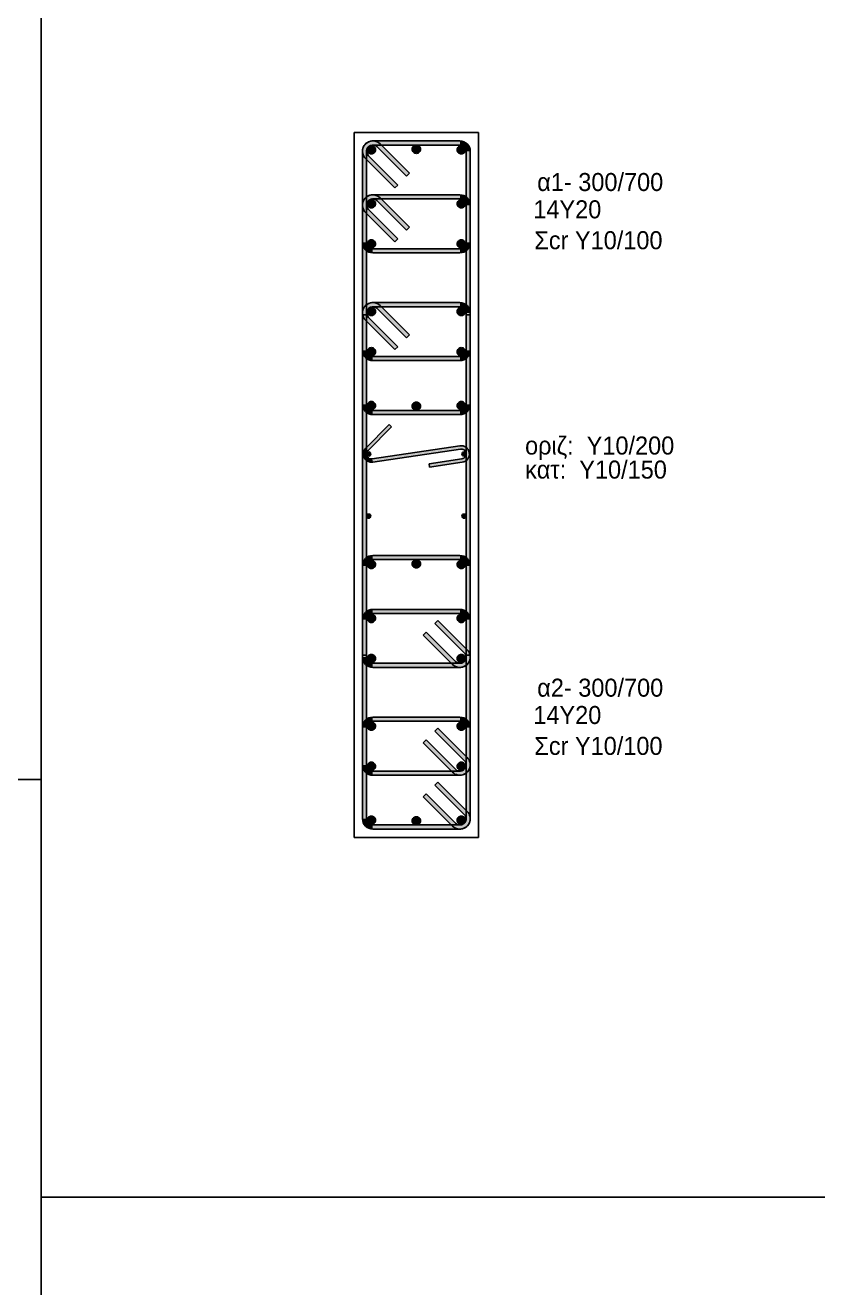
# Model space of a CAD drawing. Header units: millimetres. Extents: x -2171 to 1563, y -1758 to -1505.
# Drawn here: x -558.53 to -548.97, y -1616.71 to -1601.49 of the extents above; entities that cross this region are included whole.
import ezdxf

# ---------------------------------------------------------------- set-up
doc = ezdxf.new("R2010")
doc.units = ezdxf.units.MM
for name, color, linetype in [('Col_Det', 7, 'Continuous'), ('Col_Det_Fill', 7, 'Continuous'), ('Geo_Col_Pro_1', 7, 'Continuous')]:
    doc.layers.add(name, color=color, linetype=linetype)
doc.styles.add('S1Arl22_b_934_161', font='arial.ttf', dxfattribs={"width": 0.933629, "height": 0.002175})

msp = doc.modelspace()

# ---------------------------------------------------------------- hatches: boundary and pattern name
at = {"layer": 'Col_Det_Fill'}
for color, points in [(252, [(-554.2834, -1602.9533), (-554.248, -1602.9179, 0.6681786), (-554.4614, -1603.0063), (-554.4114, -1603.0063, -0.6681786)]), (252, [(-554.3364, -1602.9313), (-554.3364, -1602.8813, 0.6681786), (-554.4248, -1603.0947), (-554.3895, -1603.0593, -0.6681786)]), (252, [(-553.2864, -1602.9313), (-553.2864, -1602.8813), (-554.3364, -1602.8813), (-554.3364, -1602.9313)]), (252, [(-553.9298, -1603.3068), (-553.8945, -1603.2715), (-554.248, -1602.9179), (-554.2834, -1602.9533)]), (252, [(-553.2114, -1603.0063), (-553.1614, -1603.0063, 0.4142136), (-553.2864, -1602.8813), (-553.2864, -1602.9313, -0.4142136)]), (252, [(-554.4114, -1603.0063), (-554.4614, -1603.0063), (-554.4614, -1606.0563), (-554.4114, -1606.0563)]), (252, [(-554.3895, -1603.0593), (-554.4248, -1603.0947), (-554.0713, -1603.4482), (-554.0359, -1603.4129)]), (12, [(-554.3541, -1602.9386, 0.4142136), (-554.4041, -1602.9886, 0.4142136), (-554.3541, -1603.0386, 0.4142136), (-554.3041, -1602.9886, 0.4142136)]), (12, [(-553.8115, -1602.9313, 0.4142136), (-553.8615, -1602.9813, 0.4142136), (-553.8115, -1603.0313, 0.4142136), (-553.7615, -1602.9813, 0.4142136)]), (12, [(-553.2687, -1602.9386, 0.4142136), (-553.3187, -1602.9886, 0.4142136), (-553.2687, -1603.0386, 0.4142136), (-553.2187, -1602.9886, 0.4142136)]), (252, [(-553.2114, -1606.0563), (-553.1614, -1606.0563), (-553.1614, -1603.0063), (-553.2114, -1603.0063)]), (252, [(-554.2834, -1603.6033), (-554.248, -1603.5679, 0.6681786), (-554.4614, -1603.6563), (-554.4114, -1603.6563, -0.6681786)]), (252, [(-554.3364, -1603.5813), (-554.3364, -1603.5313, 0.6681786), (-554.4248, -1603.7447), (-554.3895, -1603.7093, -0.6681786)]), (252, [(-554.4114, -1603.6563), (-554.4614, -1603.6563), (-554.4614, -1604.1063), (-554.4114, -1604.1063)]), (56, [(-554.3541, -1603.5886, 0.4142136), (-554.4041, -1603.6386, 0.4142136), (-554.3541, -1603.6886, 0.4142136), (-554.3041, -1603.6386, 0.4142136)]), (252, [(-553.2864, -1603.5813), (-553.2864, -1603.5313), (-554.3364, -1603.5313), (-554.3364, -1603.5813)]), (252, [(-553.9298, -1603.9568), (-553.8945, -1603.9215), (-554.248, -1603.5679), (-554.2834, -1603.6033)]), (56, [(-553.2687, -1603.5886, 0.4142136), (-553.3187, -1603.6386, 0.4142136), (-553.2687, -1603.6886, 0.4142136), (-553.2187, -1603.6386, 0.4142136)]), (252, [(-553.2114, -1603.6563), (-553.1614, -1603.6563, 0.4142136), (-553.2864, -1603.5313), (-553.2864, -1603.5813, -0.4142136)]), (252, [(-553.2114, -1604.1063), (-553.1614, -1604.1063), (-553.1614, -1603.6563), (-553.2114, -1603.6563)]), (252, [(-554.3895, -1603.7093), (-554.4248, -1603.7447), (-554.0713, -1604.0982), (-554.0359, -1604.0629)]), (252, [(-554.4114, -1604.1063), (-554.4614, -1604.1063, 0.4142136), (-554.3364, -1604.2313), (-554.3364, -1604.1813, -0.4142136)]), (56, [(-554.3541, -1604.074, 0.4142136), (-554.4041, -1604.124, 0.4142136), (-554.3541, -1604.174, 0.4142136), (-554.3041, -1604.124, 0.4142136)]), (56, [(-553.2687, -1604.074, 0.4142136), (-553.3187, -1604.124, 0.4142136), (-553.2687, -1604.174, 0.4142136), (-553.2187, -1604.124, 0.4142136)]), (252, [(-553.2864, -1604.1813), (-553.2864, -1604.2313, 0.4142136), (-553.1614, -1604.1063), (-553.2114, -1604.1063, -0.4142136)]), (252, [(-554.3364, -1604.1813), (-554.3364, -1604.2313), (-553.2864, -1604.2313), (-553.2864, -1604.1813)]), (252, [(-554.2834, -1604.9033), (-554.248, -1604.8679, 0.6681786), (-554.4614, -1604.9563), (-554.4114, -1604.9563, -0.6681786)]), (252, [(-554.3364, -1604.8813), (-554.3364, -1604.8313, 0.6681786), (-554.4248, -1605.0447), (-554.3895, -1605.0093, -0.6681786)]), (56, [(-554.3541, -1604.8886, 0.4142136), (-554.4041, -1604.9386, 0.4142136), (-554.3541, -1604.9886, 0.4142136), (-554.3041, -1604.9386, 0.4142136)]), (252, [(-553.2864, -1604.8813), (-553.2864, -1604.8313), (-554.3364, -1604.8313), (-554.3364, -1604.8813)]), (252, [(-553.9298, -1605.2568), (-553.8945, -1605.2215), (-554.248, -1604.8679), (-554.2834, -1604.9033)]), (56, [(-553.2687, -1604.8886, 0.4142136), (-553.3187, -1604.9386, 0.4142136), (-553.2687, -1604.9886, 0.4142136), (-553.2187, -1604.9386, 0.4142136)]), (252, [(-553.2114, -1604.9563), (-553.1614, -1604.9563, 0.4142136), (-553.2864, -1604.8313), (-553.2864, -1604.8813, -0.4142136)]), (252, [(-554.4114, -1604.9563), (-554.4614, -1604.9563), (-554.4614, -1605.4063), (-554.4114, -1605.4063)]), (252, [(-554.4114, -1604.9798), (-554.4614, -1604.9798), (-554.4614, -1609.0828), (-554.4114, -1609.0828)]), (252, [(-554.3895, -1605.0093), (-554.4248, -1605.0447), (-554.0713, -1605.3982), (-554.0359, -1605.3629)]), (252, [(-553.2114, -1605.4063), (-553.1614, -1605.4063), (-553.1614, -1604.9563), (-553.2114, -1604.9563)]), (252, [(-553.2114, -1609.0828), (-553.1614, -1609.0828), (-553.1614, -1604.9798), (-553.2114, -1604.9798)]), (252, [(-554.4114, -1605.4063), (-554.4614, -1605.4063, 0.4142136), (-554.3364, -1605.5313), (-554.3364, -1605.4813, -0.4142136)]), (56, [(-554.3541, -1605.374, 0.4142136), (-554.4041, -1605.424, 0.4142136), (-554.3541, -1605.474, 0.4142136), (-554.3041, -1605.424, 0.4142136)]), (252, [(-554.3364, -1605.4813), (-554.3364, -1605.5313), (-553.2864, -1605.5313), (-553.2864, -1605.4813)]), (56, [(-553.2687, -1605.374, 0.4142136), (-553.3187, -1605.424, 0.4142136), (-553.2687, -1605.474, 0.4142136), (-553.2187, -1605.424, 0.4142136)]), (252, [(-553.2864, -1605.4813), (-553.2864, -1605.5313, 0.4142136), (-553.1614, -1605.4063), (-553.2114, -1605.4063, -0.4142136)]), (252, [(-554.4114, -1606.0563), (-554.4614, -1606.0563, 0.4142136), (-554.3364, -1606.1813), (-554.3364, -1606.1313, -0.4142136)]), (12, [(-554.3541, -1606.024, 0.4142136), (-554.4041, -1606.074, 0.4142136), (-554.3541, -1606.124, 0.4142136), (-554.3041, -1606.074, 0.4142136)]), (12, [(-553.8114, -1606.0313, 0.4142136), (-553.8614, -1606.0813, 0.4142136), (-553.8114, -1606.1313, 0.4142136), (-553.7614, -1606.0813, 0.4142136)]), (12, [(-553.2687, -1606.024, 0.4142136), (-553.3187, -1606.074, 0.4142136), (-553.2687, -1606.124, 0.4142136), (-553.2187, -1606.074, 0.4142136)]), (252, [(-553.2864, -1606.1313), (-553.2864, -1606.1813, 0.4142136), (-553.1614, -1606.0563), (-553.2114, -1606.0563, -0.4142136)]), (252, [(-554.3364, -1606.1313), (-554.3364, -1606.1813), (-553.2864, -1606.1813), (-553.2864, -1606.1313)]), (252, [(-554.4221, -1606.5858), (-554.3939, -1606.6141), (-554.111, -1606.3313), (-554.1393, -1606.303)]), (252, [(-553.2803, -1606.5972), (-553.2862, -1606.5577), (-554.3425, -1606.7159), (-554.3366, -1606.7555)]), (252, [(-553.2625, -1606.7159), (-553.2566, -1606.7555, 1), (-553.2862, -1606.5577), (-553.2803, -1606.5972, -1)]), (252, [(-554.3366, -1606.7555), (-554.3425, -1606.7159, -0.7233449), (-554.3939, -1606.6141), (-554.4221, -1606.5858, 0.7233449)]), (133, [(-554.3864, -1606.6816, 0.4142136), (-554.3614, -1606.6566, 0.4142136), (-554.3864, -1606.6316, 0.4142136), (-554.4114, -1606.6566, 0.4142136)]), (252, [(-553.6581, -1606.7752), (-553.6522, -1606.8147), (-553.2566, -1606.7555), (-553.2625, -1606.7159)]), (133, [(-553.2364, -1606.6816, 0.4142136), (-553.2114, -1606.6566, 0.4142136), (-553.2364, -1606.6316, 0.4142136), (-553.2614, -1606.6566, 0.4142136)]), (133, [(-554.3864, -1607.4311, 0.4142136), (-554.3614, -1607.4061, 0.4142136), (-554.3864, -1607.3811, 0.4142136), (-554.4114, -1607.4061, 0.4142136)]), (133, [(-553.2364, -1607.4311, 0.4142136), (-553.2114, -1607.4061, 0.4142136), (-553.2364, -1607.3811, 0.4142136), (-553.2614, -1607.4061, 0.4142136)]), (252, [(-554.3364, -1607.9313), (-554.3364, -1607.8813, 0.4142136), (-554.4614, -1608.0063), (-554.4114, -1608.0063, -0.4142136)]), (12, [(-554.3541, -1608.0386, 0.4142136), (-554.3041, -1607.9886, 0.4142136), (-554.3541, -1607.9386, 0.4142136), (-554.4041, -1607.9886, 0.4142136)]), (252, [(-553.2864, -1607.9313), (-553.2864, -1607.8813), (-554.3364, -1607.8813), (-554.3364, -1607.9313)]), (12, [(-553.8115, -1608.0313, 0.4142136), (-553.7615, -1607.9813, 0.4142136), (-553.8115, -1607.9313, 0.4142136), (-553.8615, -1607.9813, 0.4142136)]), (12, [(-553.2687, -1608.0386, 0.4142136), (-553.2187, -1607.9886, 0.4142136), (-553.2687, -1607.9386, 0.4142136), (-553.3187, -1607.9886, 0.4142136)]), (252, [(-553.2114, -1608.0063), (-553.1614, -1608.0063, 0.4142136), (-553.2864, -1607.8813), (-553.2864, -1607.9313, -0.4142136)]), (252, [(-554.4114, -1608.0063), (-554.4614, -1608.0063), (-554.4614, -1611.0563), (-554.4114, -1611.0563)]), (252, [(-553.2114, -1611.0563), (-553.1614, -1611.0563), (-553.1614, -1608.0063), (-553.2114, -1608.0063)]), (252, [(-554.3364, -1608.5813), (-554.3364, -1608.5313, 0.4142136), (-554.4614, -1608.6563), (-554.4114, -1608.6563, -0.4142136)]), (252, [(-553.2864, -1608.5813), (-553.2864, -1608.5313), (-554.3364, -1608.5313), (-554.3364, -1608.5813)]), (252, [(-553.2114, -1608.6563), (-553.1614, -1608.6563, 0.4142136), (-553.2864, -1608.5313), (-553.2864, -1608.5813, -0.4142136)]), (252, [(-554.4114, -1608.6563), (-554.4614, -1608.6563), (-554.4614, -1609.1063), (-554.4114, -1609.1063)]), (56, [(-554.3541, -1608.6886, 0.4142136), (-554.3041, -1608.6386, 0.4142136), (-554.3541, -1608.5886, 0.4142136), (-554.4041, -1608.6386, 0.4142136)]), (252, [(-553.2334, -1609.0533), (-553.198, -1609.0179), (-553.5516, -1608.6644), (-553.5869, -1608.6997)]), (56, [(-553.2687, -1608.6886, 0.4142136), (-553.2187, -1608.6386, 0.4142136), (-553.2687, -1608.5886, 0.4142136), (-553.3187, -1608.6386, 0.4142136)]), (252, [(-553.2114, -1609.1063), (-553.1614, -1609.1063), (-553.1614, -1608.6563), (-553.2114, -1608.6563)]), (252, [(-553.693, -1608.8058), (-553.7284, -1608.8411), (-553.3748, -1609.1947), (-553.3395, -1609.1593)]), (252, [(-554.4114, -1609.1063), (-554.4614, -1609.1063, 0.4142136), (-554.3364, -1609.2313), (-554.3364, -1609.1813, -0.4142136)]), (56, [(-554.3541, -1609.174, 0.4142136), (-554.3041, -1609.124, 0.4142136), (-554.3541, -1609.074, 0.4142136), (-554.4041, -1609.124, 0.4142136)]), (252, [(-553.3395, -1609.1593), (-553.3748, -1609.1947, 0.6681786), (-553.1614, -1609.1063), (-553.2114, -1609.1063, -0.6681786)]), (56, [(-553.2687, -1609.174, 0.4142136), (-553.2187, -1609.124, 0.4142136), (-553.2687, -1609.074, 0.4142136), (-553.3187, -1609.124, 0.4142136)]), (252, [(-553.2864, -1609.1813), (-553.2864, -1609.2313, 0.6681786), (-553.198, -1609.0179), (-553.2334, -1609.0533, -0.6681786)]), (252, [(-554.3364, -1609.1813), (-554.3364, -1609.2313), (-553.2864, -1609.2313), (-553.2864, -1609.1813)]), (252, [(-554.3364, -1609.8813), (-554.3364, -1609.8313, 0.4142136), (-554.4614, -1609.9563), (-554.4114, -1609.9563, -0.4142136)]), (56, [(-554.3541, -1609.9886, 0.4142136), (-554.3041, -1609.9386, 0.4142136), (-554.3541, -1609.8886, 0.4142136), (-554.4041, -1609.9386, 0.4142136)]), (252, [(-553.2864, -1609.8813), (-553.2864, -1609.8313), (-554.3364, -1609.8313), (-554.3364, -1609.8813)]), (56, [(-553.2687, -1609.9886, 0.4142136), (-553.2187, -1609.9386, 0.4142136), (-553.2687, -1609.8886, 0.4142136), (-553.3187, -1609.9386, 0.4142136)]), (252, [(-553.2114, -1609.9563), (-553.1614, -1609.9563, 0.4142136), (-553.2864, -1609.8313), (-553.2864, -1609.8813, -0.4142136)]), (252, [(-554.4114, -1609.9563), (-554.4614, -1609.9563), (-554.4614, -1610.4063), (-554.4114, -1610.4063)]), (252, [(-553.2334, -1610.3533), (-553.198, -1610.3179), (-553.5516, -1609.9644), (-553.5869, -1609.9997)]), (252, [(-553.2114, -1610.4063), (-553.1614, -1610.4063), (-553.1614, -1609.9563), (-553.2114, -1609.9563)]), (252, [(-553.693, -1610.1058), (-553.7284, -1610.1411), (-553.3748, -1610.4947), (-553.3395, -1610.4593)]), (56, [(-554.3541, -1610.474, 0.4142136), (-554.3041, -1610.424, 0.4142136), (-554.3541, -1610.374, 0.4142136), (-554.4041, -1610.424, 0.4142136)]), (56, [(-553.2687, -1610.474, 0.4142136), (-553.2187, -1610.424, 0.4142136), (-553.2687, -1610.374, 0.4142136), (-553.3187, -1610.424, 0.4142136)]), (252, [(-553.2864, -1610.4813), (-553.2864, -1610.5313, 0.6681786), (-553.198, -1610.3179), (-553.2334, -1610.3533, -0.6681786)]), (252, [(-554.4114, -1610.4063), (-554.4614, -1610.4063, 0.4142136), (-554.3364, -1610.5313), (-554.3364, -1610.4813, -0.4142136)]), (252, [(-554.3364, -1610.4813), (-554.3364, -1610.5313), (-553.2864, -1610.5313), (-553.2864, -1610.4813)]), (252, [(-553.3395, -1610.4593), (-553.3748, -1610.4947, 0.6681786), (-553.1614, -1610.4063), (-553.2114, -1610.4063, -0.6681786)]), (252, [(-553.2334, -1611.0033), (-553.198, -1610.9679), (-553.5516, -1610.6144), (-553.5869, -1610.6497)]), (252, [(-553.693, -1610.7558), (-553.7284, -1610.7911), (-553.3748, -1611.1447), (-553.3395, -1611.1093)]), (252, [(-553.2864, -1611.1313), (-553.2864, -1611.1813, 0.6681786), (-553.198, -1610.9679), (-553.2334, -1611.0033, -0.6681786)]), (252, [(-554.4114, -1611.0563), (-554.4614, -1611.0563, 0.4142136), (-554.3364, -1611.1813), (-554.3364, -1611.1313, -0.4142136)]), (12, [(-554.3541, -1611.124, 0.4142136), (-554.3041, -1611.074, 0.4142136), (-554.3541, -1611.024, 0.4142136), (-554.4041, -1611.074, 0.4142136)]), (252, [(-554.3364, -1611.1313), (-554.3364, -1611.1813), (-553.2864, -1611.1813), (-553.2864, -1611.1313)]), (12, [(-553.8114, -1611.1313, 0.4142136), (-553.7614, -1611.0813, 0.4142136), (-553.8114, -1611.0313, 0.4142136), (-553.8614, -1611.0813, 0.4142136)]), (252, [(-553.3395, -1611.1093), (-553.3748, -1611.1447, 0.6681786), (-553.1614, -1611.0563), (-553.2114, -1611.0563, -0.6681786)]), (12, [(-553.2687, -1611.124, 0.4142136), (-553.2187, -1611.074, 0.4142136), (-553.2687, -1611.024, 0.4142136), (-553.3187, -1611.074, 0.4142136)])]:
    msp.add_hatch(color=color, dxfattribs=at).paths.add_polyline_path(points)

# ---------------------------------------------------------------- linework, layer by layer
at = {"layer": 'Col_Det', "color": 7}
for points in [[(-553.0614, -1602.7813), (-554.5614, -1602.7813)], [(-554.5614, -1602.7813), (-554.5614, -1611.2813)], [(-553.2864, -1602.8813), (-554.3364, -1602.8813)], [(-553.8945, -1603.2715), (-554.248, -1602.9179)], [(-553.0614, -1611.2813), (-553.0614, -1602.7813)], [(-554.4614, -1603.0063), (-554.4614, -1606.0563)], [(-554.4114, -1606.0563), (-554.4114, -1603.0063)], [(-554.0359, -1603.4129), (-554.3895, -1603.0593)], [(-554.3364, -1602.9313), (-553.2864, -1602.9313)], [(-554.2834, -1602.9533), (-553.9298, -1603.3068)], [(-553.2114, -1603.0063), (-553.2114, -1606.0563)], [(-553.1614, -1606.0563), (-553.1614, -1603.0063)], [(-554.4248, -1603.0947), (-554.0713, -1603.4482)], [(-553.9298, -1603.3068), (-553.8945, -1603.2715)], [(-554.0713, -1603.4482), (-554.0359, -1603.4129)], [(-554.4614, -1603.6563), (-554.4614, -1604.1063)], [(-554.4114, -1604.1063), (-554.4114, -1603.6563)], [(-553.2864, -1603.5313), (-554.3364, -1603.5313)], [(-554.3364, -1603.5813), (-553.2864, -1603.5813)], [(-554.2834, -1603.6033), (-553.9298, -1603.9568)], [(-553.8945, -1603.9215), (-554.248, -1603.5679)], [(-553.2114, -1603.6563), (-553.2114, -1604.1063)], [(-553.1614, -1604.1063), (-553.1614, -1603.6563)], [(-554.4248, -1603.7447), (-554.0713, -1604.0982)], [(-554.0359, -1604.0629), (-554.3895, -1603.7093)], [(-553.9298, -1603.9568), (-553.8945, -1603.9215)], [(-554.0713, -1604.0982), (-554.0359, -1604.0629)], [(-553.2864, -1604.1813), (-554.3364, -1604.1813)], [(-554.3364, -1604.2313), (-553.2864, -1604.2313)], [(-553.2864, -1604.8313), (-554.3364, -1604.8313)], [(-554.3364, -1604.8813), (-553.2864, -1604.8813)], [(-553.8945, -1605.2215), (-554.248, -1604.8679)], [(-554.4614, -1604.9563), (-554.4614, -1605.4063)], [(-554.4114, -1604.9798), (-554.4614, -1604.9798)], [(-554.4614, -1604.9798), (-554.4614, -1609.0828)], [(-554.4248, -1605.0447), (-554.0713, -1605.3982)], [(-554.4114, -1605.4063), (-554.4114, -1604.9563)], [(-554.4114, -1609.0828), (-554.4114, -1604.9798)], [(-554.0359, -1605.3629), (-554.3895, -1605.0093)], [(-554.2834, -1604.9033), (-553.9298, -1605.2568)], [(-553.2114, -1604.9563), (-553.2114, -1605.4063)], [(-553.1614, -1604.9798), (-553.2114, -1604.9798)], [(-553.2114, -1604.9798), (-553.2114, -1609.0828)], [(-553.1614, -1605.4063), (-553.1614, -1604.9563)], [(-553.1614, -1609.0828), (-553.1614, -1604.9798)], [(-553.9298, -1605.2568), (-553.8945, -1605.2215)], [(-553.2864, -1605.4813), (-554.3364, -1605.4813)], [(-554.0713, -1605.3982), (-554.0359, -1605.3629)], [(-554.3364, -1605.5313), (-553.2864, -1605.5313)], [(-553.2864, -1606.1313), (-554.3364, -1606.1313)], [(-554.3364, -1606.1813), (-553.2864, -1606.1813)], [(-554.1393, -1606.303), (-554.4221, -1606.5858)], [(-554.3939, -1606.6141), (-554.111, -1606.3313)], [(-554.111, -1606.3313), (-554.1393, -1606.303)], [(-553.2862, -1606.5577), (-554.3425, -1606.7159)], [(-554.3366, -1606.7555), (-553.2803, -1606.5972)], [(-553.2625, -1606.7159), (-553.6581, -1606.7752)], [(-553.6581, -1606.7752), (-553.6522, -1606.8147)], [(-553.6522, -1606.8147), (-553.2566, -1606.7555)], [(-553.2864, -1607.8813), (-554.3364, -1607.8813)], [(-554.3364, -1607.9313), (-553.2864, -1607.9313)], [(-554.4614, -1608.0063), (-554.4614, -1611.0563)], [(-554.4114, -1611.0563), (-554.4114, -1608.0063)], [(-553.2114, -1608.0063), (-553.2114, -1611.0563)], [(-553.1614, -1611.0563), (-553.1614, -1608.0063)], [(-553.2864, -1608.5313), (-554.3364, -1608.5313)], [(-554.4614, -1608.6563), (-554.4614, -1609.1063)], [(-554.4114, -1609.1063), (-554.4114, -1608.6563)], [(-554.3364, -1608.5813), (-553.2864, -1608.5813)], [(-553.5516, -1608.6644), (-553.5869, -1608.6997)], [(-553.5869, -1608.6997), (-553.2334, -1609.0533)], [(-553.198, -1609.0179), (-553.5516, -1608.6644)], [(-553.2114, -1608.6563), (-553.2114, -1609.1063)], [(-553.1614, -1609.1063), (-553.1614, -1608.6563)], [(-553.693, -1608.8058), (-553.7284, -1608.8411)], [(-553.7284, -1608.8411), (-553.3748, -1609.1947)], [(-553.3395, -1609.1593), (-553.693, -1608.8058)], [(-554.4614, -1609.0828), (-554.4114, -1609.0828)], [(-553.2114, -1609.0828), (-553.1614, -1609.0828)], [(-553.2864, -1609.1813), (-554.3364, -1609.1813)], [(-554.3364, -1609.2313), (-553.2864, -1609.2313)], [(-553.2864, -1609.8313), (-554.3364, -1609.8313)], [(-554.3364, -1609.8813), (-553.2864, -1609.8813)], [(-554.4614, -1609.9563), (-554.4614, -1610.4063)], [(-554.4114, -1610.4063), (-554.4114, -1609.9563)], [(-553.5516, -1609.9644), (-553.5869, -1609.9997)], [(-553.5869, -1609.9997), (-553.2334, -1610.3533)], [(-553.198, -1610.3179), (-553.5516, -1609.9644)], [(-553.2114, -1609.9563), (-553.2114, -1610.4063)], [(-553.1614, -1610.4063), (-553.1614, -1609.9563)], [(-553.693, -1610.1058), (-553.7284, -1610.1411)], [(-553.7284, -1610.1411), (-553.3748, -1610.4947)], [(-553.3395, -1610.4593), (-553.693, -1610.1058)], [(-553.2864, -1610.4813), (-554.3364, -1610.4813)], [(-554.3364, -1610.5313), (-553.2864, -1610.5313)], [(-553.5516, -1610.6144), (-553.5869, -1610.6497)], [(-553.5869, -1610.6497), (-553.2334, -1611.0033)], [(-553.198, -1610.9679), (-553.5516, -1610.6144)], [(-553.693, -1610.7558), (-553.7284, -1610.7911)], [(-553.7284, -1610.7911), (-553.3748, -1611.1447)], [(-553.3395, -1611.1093), (-553.693, -1610.7558)], [(-553.2864, -1611.1313), (-554.3364, -1611.1313)], [(-554.5614, -1611.2813), (-553.0614, -1611.2813)], [(-554.3364, -1611.1813), (-553.2864, -1611.1813)]]:
    msp.add_lwpolyline(points, dxfattribs=at)
for points in [[(-554.248, -1602.9179, 0.6681786), (-554.4614, -1603.0063)], [(-554.3364, -1602.8813, 0.6681786), (-554.4248, -1603.0947)], [(-553.1614, -1603.0063, 0.4142136), (-553.2864, -1602.8813)], [(-554.4114, -1603.0063, -0.6681786), (-554.2834, -1602.9533, -0.6681786)], [(-554.3895, -1603.0593, -0.6681786), (-554.3364, -1602.9313, -0.6681786)], [(-554.3541, -1602.9386, 0.4142136), (-554.4041, -1602.9886, 0.4142136)], [(-554.4041, -1602.9886, 0.4142136), (-554.3541, -1603.0386, 0.4142136)], [(-554.3041, -1602.9886, 0.4142136), (-554.3541, -1602.9386, 0.4142136)], [(-554.3541, -1603.0386, 0.4142136), (-554.3041, -1602.9886, 0.4142136)], [(-553.8115, -1602.9313, 0.4142136), (-553.8615, -1602.9813, 0.4142136)], [(-553.8615, -1602.9813, 0.4142136), (-553.8115, -1603.0313, 0.4142136)], [(-553.7615, -1602.9813, 0.4142136), (-553.8115, -1602.9313, 0.4142136)], [(-553.8115, -1603.0313, 0.4142136), (-553.7615, -1602.9813, 0.4142136)], [(-553.2687, -1602.9386, 0.4142136), (-553.3187, -1602.9886, 0.4142136)], [(-553.3187, -1602.9886, 0.4142136), (-553.2687, -1603.0386, 0.4142136)], [(-553.2864, -1602.9313, -0.4142136), (-553.2114, -1603.0063, -0.4142136)], [(-553.2187, -1602.9886, 0.4142136), (-553.2687, -1602.9386, 0.4142136)], [(-553.2687, -1603.0386, 0.4142136), (-553.2187, -1602.9886, 0.4142136)], [(-554.248, -1603.5679, 0.6681786), (-554.4614, -1603.6563)], [(-554.3364, -1603.5313, 0.6681786), (-554.4248, -1603.7447)], [(-554.4114, -1603.6563, -0.6681786), (-554.2834, -1603.6033, -0.6681786)], [(-554.3895, -1603.7093, -0.6681786), (-554.3364, -1603.5813, -0.6681786)], [(-554.3541, -1603.5886, 0.4142136), (-554.4041, -1603.6386, 0.4142136)], [(-554.4041, -1603.6386, 0.4142136), (-554.3541, -1603.6886, 0.4142136)], [(-554.3041, -1603.6386, 0.4142136), (-554.3541, -1603.5886, 0.4142136)], [(-554.3541, -1603.6886, 0.4142136), (-554.3041, -1603.6386, 0.4142136)], [(-553.2687, -1603.5886, 0.4142136), (-553.3187, -1603.6386, 0.4142136)], [(-553.3187, -1603.6386, 0.4142136), (-553.2687, -1603.6886, 0.4142136)], [(-553.1614, -1603.6563, 0.4142136), (-553.2864, -1603.5313)], [(-553.2864, -1603.5813, -0.4142136), (-553.2114, -1603.6563, -0.4142136)], [(-553.2187, -1603.6386, 0.4142136), (-553.2687, -1603.5886, 0.4142136)], [(-553.2687, -1603.6886, 0.4142136), (-553.2187, -1603.6386, 0.4142136)], [(-554.4614, -1604.1063, 0.4142136), (-554.3364, -1604.2313)], [(-554.3364, -1604.1813, -0.4142136), (-554.4114, -1604.1063, -0.4142136)], [(-554.3541, -1604.074, 0.4142136), (-554.4041, -1604.124, 0.4142136)], [(-554.4041, -1604.124, 0.4142136), (-554.3541, -1604.174, 0.4142136)], [(-554.3041, -1604.124, 0.4142136), (-554.3541, -1604.074, 0.4142136)], [(-554.3541, -1604.174, 0.4142136), (-554.3041, -1604.124, 0.4142136)], [(-553.2687, -1604.074, 0.4142136), (-553.3187, -1604.124, 0.4142136)], [(-553.3187, -1604.124, 0.4142136), (-553.2687, -1604.174, 0.4142136)], [(-553.2864, -1604.2313, 0.4142136), (-553.1614, -1604.1063)], [(-553.2114, -1604.1063, -0.4142136), (-553.2864, -1604.1813, -0.4142136)], [(-553.2187, -1604.124, 0.4142136), (-553.2687, -1604.074, 0.4142136)], [(-553.2687, -1604.174, 0.4142136), (-553.2187, -1604.124, 0.4142136)], [(-554.248, -1604.8679, 0.6681786), (-554.4614, -1604.9563)], [(-554.3364, -1604.8313, 0.6681786), (-554.4248, -1605.0447)], [(-554.4114, -1604.9563, -0.6681786), (-554.2834, -1604.9033, -0.6681786)], [(-554.3895, -1605.0093, -0.6681786), (-554.3364, -1604.8813, -0.6681786)], [(-554.3541, -1604.8886, 0.4142136), (-554.4041, -1604.9386, 0.4142136)], [(-554.3041, -1604.9386, 0.4142136), (-554.3541, -1604.8886, 0.4142136)], [(-553.2687, -1604.8886, 0.4142136), (-553.3187, -1604.9386, 0.4142136)], [(-553.1614, -1604.9563, 0.4142136), (-553.2864, -1604.8313)], [(-553.2864, -1604.8813, -0.4142136), (-553.2114, -1604.9563, -0.4142136)], [(-553.2187, -1604.9386, 0.4142136), (-553.2687, -1604.8886, 0.4142136)], [(-554.4041, -1604.9386, 0.4142136), (-554.3541, -1604.9886, 0.4142136)], [(-554.3541, -1604.9886, 0.4142136), (-554.3041, -1604.9386, 0.4142136)], [(-553.3187, -1604.9386, 0.4142136), (-553.2687, -1604.9886, 0.4142136)], [(-553.2687, -1604.9886, 0.4142136), (-553.2187, -1604.9386, 0.4142136)], [(-554.4614, -1605.4063, 0.4142136), (-554.3364, -1605.5313)], [(-554.3364, -1605.4813, -0.4142136), (-554.4114, -1605.4063, -0.4142136)], [(-554.3541, -1605.374, 0.4142136), (-554.4041, -1605.424, 0.4142136)], [(-554.4041, -1605.424, 0.4142136), (-554.3541, -1605.474, 0.4142136)], [(-554.3041, -1605.424, 0.4142136), (-554.3541, -1605.374, 0.4142136)], [(-554.3541, -1605.474, 0.4142136), (-554.3041, -1605.424, 0.4142136)], [(-553.2687, -1605.374, 0.4142136), (-553.3187, -1605.424, 0.4142136)], [(-553.3187, -1605.424, 0.4142136), (-553.2687, -1605.474, 0.4142136)], [(-553.2864, -1605.5313, 0.4142136), (-553.1614, -1605.4063)], [(-553.2114, -1605.4063, -0.4142136), (-553.2864, -1605.4813, -0.4142136)], [(-553.2187, -1605.424, 0.4142136), (-553.2687, -1605.374, 0.4142136)], [(-553.2687, -1605.474, 0.4142136), (-553.2187, -1605.424, 0.4142136)], [(-554.4614, -1606.0563, 0.4142136), (-554.3364, -1606.1813)], [(-554.3364, -1606.1313, -0.4142136), (-554.4114, -1606.0563, -0.4142136)], [(-554.3541, -1606.024, 0.4142136), (-554.4041, -1606.074, 0.4142136)], [(-554.4041, -1606.074, 0.4142136), (-554.3541, -1606.124, 0.4142136)], [(-554.3041, -1606.074, 0.4142136), (-554.3541, -1606.024, 0.4142136)], [(-554.3541, -1606.124, 0.4142136), (-554.3041, -1606.074, 0.4142136)], [(-553.8114, -1606.0313, 0.4142136), (-553.8614, -1606.0813, 0.4142136)], [(-553.8614, -1606.0813, 0.4142136), (-553.8114, -1606.1313, 0.4142136)], [(-553.7614, -1606.0813, 0.4142136), (-553.8114, -1606.0313, 0.4142136)], [(-553.8114, -1606.1313, 0.4142136), (-553.7614, -1606.0813, 0.4142136)], [(-553.2687, -1606.024, 0.4142136), (-553.3187, -1606.074, 0.4142136)], [(-553.3187, -1606.074, 0.4142136), (-553.2687, -1606.124, 0.4142136)], [(-553.2864, -1606.1813, 0.4142136), (-553.1614, -1606.0563)], [(-553.2114, -1606.0563, -0.4142136), (-553.2864, -1606.1313, -0.4142136)], [(-553.2187, -1606.074, 0.4142136), (-553.2687, -1606.024, 0.4142136)], [(-553.2687, -1606.124, 0.4142136), (-553.2187, -1606.074, 0.4142136)], [(-553.2566, -1606.7555, 1), (-553.2862, -1606.5577)], [(-554.4221, -1606.5858, 0.7233449), (-554.3366, -1606.7555, 0.7233449)], [(-554.3425, -1606.7159, -0.7233449), (-554.3939, -1606.6141)], [(-554.3864, -1606.6316, 0.4142136), (-554.4114, -1606.6566, 0.4142136)], [(-554.4114, -1606.6566, 0.4142136), (-554.3864, -1606.6816, 0.4142136)], [(-554.3614, -1606.6566, 0.4142136), (-554.3864, -1606.6316, 0.4142136)], [(-554.3864, -1606.6816, 0.4142136), (-554.3614, -1606.6566, 0.4142136)], [(-553.2803, -1606.5972, -1), (-553.2625, -1606.7159, -1)], [(-553.2364, -1606.6316, 0.4142136), (-553.2614, -1606.6566, 0.4142136)], [(-553.2614, -1606.6566, 0.4142136), (-553.2364, -1606.6816, 0.4142136)], [(-553.2114, -1606.6566, 0.4142136), (-553.2364, -1606.6316, 0.4142136)], [(-553.2364, -1606.6816, 0.4142136), (-553.2114, -1606.6566, 0.4142136)], [(-554.3864, -1607.3811, 0.4142136), (-554.4114, -1607.4061, 0.4142136)], [(-554.4114, -1607.4061, 0.4142136), (-554.3864, -1607.4311, 0.4142136)], [(-554.3614, -1607.4061, 0.4142136), (-554.3864, -1607.3811, 0.4142136)], [(-554.3864, -1607.4311, 0.4142136), (-554.3614, -1607.4061, 0.4142136)], [(-553.2364, -1607.3811, 0.4142136), (-553.2614, -1607.4061, 0.4142136)], [(-553.2614, -1607.4061, 0.4142136), (-553.2364, -1607.4311, 0.4142136)], [(-553.2114, -1607.4061, 0.4142136), (-553.2364, -1607.3811, 0.4142136)], [(-553.2364, -1607.4311, 0.4142136), (-553.2114, -1607.4061, 0.4142136)], [(-554.3364, -1607.8813, 0.4142136), (-554.4614, -1608.0063)], [(-554.4114, -1608.0063, -0.4142136), (-554.3364, -1607.9313, -0.4142136)], [(-554.3541, -1607.9386, 0.4142136), (-554.4041, -1607.9886, 0.4142136)], [(-554.3041, -1607.9886, 0.4142136), (-554.3541, -1607.9386, 0.4142136)], [(-553.8115, -1607.9313, 0.4142136), (-553.8615, -1607.9813, 0.4142136)], [(-553.7615, -1607.9813, 0.4142136), (-553.8115, -1607.9313, 0.4142136)], [(-553.2687, -1607.9386, 0.4142136), (-553.3187, -1607.9886, 0.4142136)], [(-553.1614, -1608.0063, 0.4142136), (-553.2864, -1607.8813)], [(-553.2864, -1607.9313, -0.4142136), (-553.2114, -1608.0063, -0.4142136)], [(-553.2187, -1607.9886, 0.4142136), (-553.2687, -1607.9386, 0.4142136)], [(-554.4041, -1607.9886, 0.4142136), (-554.3541, -1608.0386, 0.4142136)], [(-554.3541, -1608.0386, 0.4142136), (-554.3041, -1607.9886, 0.4142136)], [(-553.8615, -1607.9813, 0.4142136), (-553.8115, -1608.0313, 0.4142136)], [(-553.8115, -1608.0313, 0.4142136), (-553.7615, -1607.9813, 0.4142136)], [(-553.3187, -1607.9886, 0.4142136), (-553.2687, -1608.0386, 0.4142136)], [(-553.2687, -1608.0386, 0.4142136), (-553.2187, -1607.9886, 0.4142136)], [(-554.3364, -1608.5313, 0.4142136), (-554.4614, -1608.6563)], [(-553.1614, -1608.6563, 0.4142136), (-553.2864, -1608.5313)], [(-554.4114, -1608.6563, -0.4142136), (-554.3364, -1608.5813, -0.4142136)], [(-554.3541, -1608.5886, 0.4142136), (-554.4041, -1608.6386, 0.4142136)], [(-554.4041, -1608.6386, 0.4142136), (-554.3541, -1608.6886, 0.4142136)], [(-554.3041, -1608.6386, 0.4142136), (-554.3541, -1608.5886, 0.4142136)], [(-554.3541, -1608.6886, 0.4142136), (-554.3041, -1608.6386, 0.4142136)], [(-553.2687, -1608.5886, 0.4142136), (-553.3187, -1608.6386, 0.4142136)], [(-553.3187, -1608.6386, 0.4142136), (-553.2687, -1608.6886, 0.4142136)], [(-553.2864, -1608.5813, -0.4142136), (-553.2114, -1608.6563, -0.4142136)], [(-553.2187, -1608.6386, 0.4142136), (-553.2687, -1608.5886, 0.4142136)], [(-553.2687, -1608.6886, 0.4142136), (-553.2187, -1608.6386, 0.4142136)], [(-554.4614, -1609.1063, 0.4142136), (-554.3364, -1609.2313)], [(-554.3364, -1609.1813, -0.4142136), (-554.4114, -1609.1063, -0.4142136)], [(-554.3541, -1609.074, 0.4142136), (-554.4041, -1609.124, 0.4142136)], [(-554.4041, -1609.124, 0.4142136), (-554.3541, -1609.174, 0.4142136)], [(-554.3041, -1609.124, 0.4142136), (-554.3541, -1609.074, 0.4142136)], [(-554.3541, -1609.174, 0.4142136), (-554.3041, -1609.124, 0.4142136)], [(-553.3748, -1609.1947, 0.6681786), (-553.1614, -1609.1063)], [(-553.2114, -1609.1063, -0.6681786), (-553.3395, -1609.1593, -0.6681786)], [(-553.2687, -1609.074, 0.4142136), (-553.3187, -1609.124, 0.4142136)], [(-553.3187, -1609.124, 0.4142136), (-553.2687, -1609.174, 0.4142136)], [(-553.2864, -1609.2313, 0.6681786), (-553.198, -1609.0179)], [(-553.2334, -1609.0533, -0.6681786), (-553.2864, -1609.1813, -0.6681786)], [(-553.2187, -1609.124, 0.4142136), (-553.2687, -1609.074, 0.4142136)], [(-553.2687, -1609.174, 0.4142136), (-553.2187, -1609.124, 0.4142136)], [(-554.3364, -1609.8313, 0.4142136), (-554.4614, -1609.9563)], [(-554.4114, -1609.9563, -0.4142136), (-554.3364, -1609.8813, -0.4142136)], [(-554.3541, -1609.8886, 0.4142136), (-554.4041, -1609.9386, 0.4142136)], [(-554.3041, -1609.9386, 0.4142136), (-554.3541, -1609.8886, 0.4142136)], [(-553.2687, -1609.8886, 0.4142136), (-553.3187, -1609.9386, 0.4142136)], [(-553.1614, -1609.9563, 0.4142136), (-553.2864, -1609.8313)], [(-553.2864, -1609.8813, -0.4142136), (-553.2114, -1609.9563, -0.4142136)], [(-553.2187, -1609.9386, 0.4142136), (-553.2687, -1609.8886, 0.4142136)], [(-554.4041, -1609.9386, 0.4142136), (-554.3541, -1609.9886, 0.4142136)], [(-554.3541, -1609.9886, 0.4142136), (-554.3041, -1609.9386, 0.4142136)], [(-553.3187, -1609.9386, 0.4142136), (-553.2687, -1609.9886, 0.4142136)], [(-553.2687, -1609.9886, 0.4142136), (-553.2187, -1609.9386, 0.4142136)], [(-554.3541, -1610.374, 0.4142136), (-554.4041, -1610.424, 0.4142136)], [(-554.3041, -1610.424, 0.4142136), (-554.3541, -1610.374, 0.4142136)], [(-553.2687, -1610.374, 0.4142136), (-553.3187, -1610.424, 0.4142136)], [(-553.2864, -1610.5313, 0.6681786), (-553.198, -1610.3179)], [(-553.2334, -1610.3533, -0.6681786), (-553.2864, -1610.4813, -0.6681786)], [(-553.2187, -1610.424, 0.4142136), (-553.2687, -1610.374, 0.4142136)], [(-554.4614, -1610.4063, 0.4142136), (-554.3364, -1610.5313)], [(-554.3364, -1610.4813, -0.4142136), (-554.4114, -1610.4063, -0.4142136)], [(-554.4041, -1610.424, 0.4142136), (-554.3541, -1610.474, 0.4142136)], [(-554.3541, -1610.474, 0.4142136), (-554.3041, -1610.424, 0.4142136)], [(-553.3748, -1610.4947, 0.6681786), (-553.1614, -1610.4063)], [(-553.2114, -1610.4063, -0.6681786), (-553.3395, -1610.4593, -0.6681786)], [(-553.3187, -1610.424, 0.4142136), (-553.2687, -1610.474, 0.4142136)], [(-553.2687, -1610.474, 0.4142136), (-553.2187, -1610.424, 0.4142136)], [(-553.2864, -1611.1813, 0.6681786), (-553.198, -1610.9679)], [(-554.4614, -1611.0563, 0.4142136), (-554.3364, -1611.1813)], [(-554.3364, -1611.1313, -0.4142136), (-554.4114, -1611.0563, -0.4142136)], [(-554.3541, -1611.024, 0.4142136), (-554.4041, -1611.074, 0.4142136)], [(-554.4041, -1611.074, 0.4142136), (-554.3541, -1611.124, 0.4142136)], [(-554.3041, -1611.074, 0.4142136), (-554.3541, -1611.024, 0.4142136)], [(-554.3541, -1611.124, 0.4142136), (-554.3041, -1611.074, 0.4142136)], [(-553.8114, -1611.0313, 0.4142136), (-553.8614, -1611.0813, 0.4142136)], [(-553.8614, -1611.0813, 0.4142136), (-553.8114, -1611.1313, 0.4142136)], [(-553.7614, -1611.0813, 0.4142136), (-553.8114, -1611.0313, 0.4142136)], [(-553.8114, -1611.1313, 0.4142136), (-553.7614, -1611.0813, 0.4142136)], [(-553.3748, -1611.1447, 0.6681786), (-553.1614, -1611.0563)], [(-553.2114, -1611.0563, -0.6681786), (-553.3395, -1611.1093, -0.6681786)], [(-553.2687, -1611.024, 0.4142136), (-553.3187, -1611.074, 0.4142136)], [(-553.3187, -1611.074, 0.4142136), (-553.2687, -1611.124, 0.4142136)], [(-553.2334, -1611.0033, -0.6681786), (-553.2864, -1611.1313, -0.6681786)], [(-553.2187, -1611.074, 0.4142136), (-553.2687, -1611.024, 0.4142136)], [(-553.2687, -1611.124, 0.4142136), (-553.2187, -1611.074, 0.4142136)]]:
    msp.add_lwpolyline(points, format="xyb", dxfattribs=at)
at = {"layer": 'Geo_Col_Pro_1', "color": 4, "linetype": 'Continuous', "ltscale": 0.5}
for p, q in [((-558.3393, -1598.3514), (-558.3393, -1610.5817)), ((-587.864, -1610.5817), (-558.3393, -1610.5817)), ((-558.3393, -1610.5817), (-558.3393, -1630.2944)), ((-558.3393, -1615.6192), (-536.7363, -1615.6192))]:
    msp.add_line(p, q, dxfattribs=at)

# ---------------------------------------------------------------- texts
at = {"layer": 'Col_Det', "color": 7, "style": 'S1Arl22_b_934_161', "width": 0.933629}
for s, p in [(' α1- 300/700', (-552.4314, -1603.4856)), ('14Y20', (-552.4, -1603.8151)), ('Σcr Y10/100', (-552.3881, -1604.1876)), ('οριζ:  Y10/200', (-552.4996, -1606.6638)), ('κατ:  Y10/150', (-552.4996, -1606.9538)), (' α2- 300/700', (-552.4314, -1609.5843)), ('14Y20', (-552.4, -1609.9138)), ('Σcr Y10/100', (-552.3881, -1610.2863))]:
    msp.add_text(s, height=0.2175, dxfattribs=at).set_placement(p)

doc.saveas('drawing.dxf')
